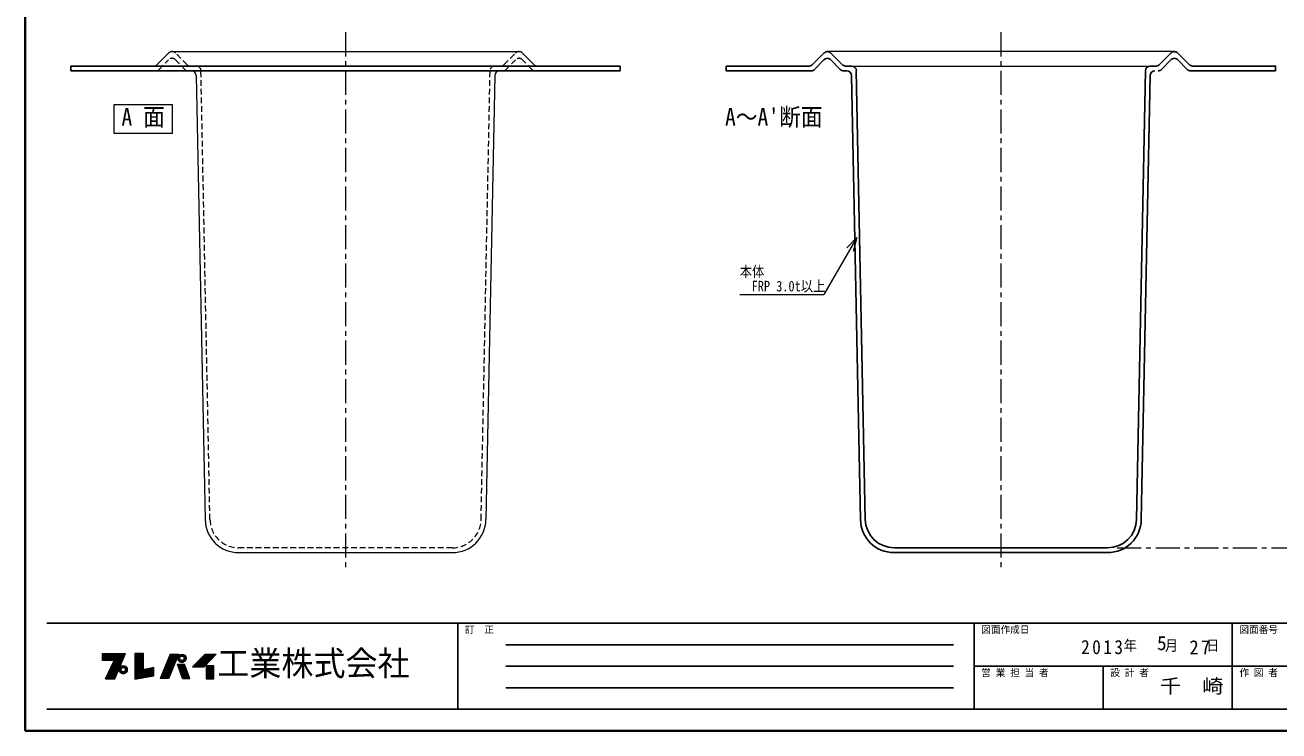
# Model space of a CAD drawing. Units: millimetres, scale not verified. Extents: x -1061 to 964, y -679 to 726.
# Drawn here: x -1061 to 240, y -679 to 53 of the extents above; entities that cross this region are included whole.
import ezdxf
from ezdxf.enums import TextEntityAlignment as Align

# ---------------------------------------------------------------- set-up
doc = ezdxf.new("R2010")
doc.units = ezdxf.units.MM
doc.header["$LTSCALE"] = 5
doc.linetypes.add('CHAIN1', pattern=[8, 5, -1, 1, -1])
doc.linetypes.add('DASHED1', pattern=[1.8, 1.2, -0.6])
doc.layers.add('0-0', color=7, linetype='Continuous', lineweight=18)
doc.styles.add('ＭＳ ゴシック', font='')
doc.styles.get('ＭＳ ゴシック').set_extended_font_data('MS Gothic')

msp = doc.modelspace()

# ---------------------------------------------------------------- linework, layer by layer
at = {"layer": '0-0', "color": 1, "lineweight": 40}
for p, q in [((-1061.401, -679.043), (-1061.401, 725.957)), ((963.599, -679.043), (-1061.401, -679.043))]:
    msp.add_line(p, q, dxfattribs=at)
at = {"layer": '0-0', "color": 4, "linetype": 'CHAIN1', "lineweight": 9}
for p, q in [((-728.901, 45.957), (-728.901, -514.043)), ((-48.901, 45.957), (-48.901, -514.043)), ((71.793, -489.043), (301.099, -489.043))]:
    msp.add_line(p, q, dxfattribs=at)
at = {"layer": '0-0'}
for p, q in [((-924.218, 12.459), (-912.473, 24.455)), ((-908.901, 25.957), (-548.901, 25.957)), ((-533.583, 12.459), (-545.328, 24.455)), ((-883.804, 1.057), (-874.588, -459.743)), ((-573.998, 1.057), (-583.214, -459.743)), ((-198.304, -167.053), (-232.473, -226.236)), ((-198.304, -167.053), (-208.91, -177.66)), ((-198.304, -167.053), (-202.186, -181.542)), ((-319.826, -226.236), (-232.473, -226.236)), ((-839.595, -494.043), (-618.207, -494.043)), ((-981.186, -599.143), (-957.482, -599.143)), ((-981.186, -599.353), (-957.569, -599.353)), ((-981.186, -599.668), (-957.699, -599.668)), ((-981.186, -599.983), (-957.829, -599.983)), ((-981.186, -600.298), (-957.959, -600.298)), ((-981.186, -600.718), (-958.133, -600.718)), ((-958.263, -601.033), (-981.186, -601.033)), ((-981.186, -601.348), (-958.394, -601.348)), ((-981.186, -601.663), (-958.524, -601.663)), ((-981.186, -601.978), (-958.654, -601.978)), ((-981.186, -602.293), (-958.785, -602.293)), ((-981.186, -602.503), (-958.872, -602.503)), ((-981.186, -602.923), (-959.045, -602.923)), ((-981.186, -603.238), (-959.176, -603.238)), ((-981.186, -603.553), (-959.306, -603.553)), ((-981.186, -603.868), (-959.436, -603.868)), ((-981.186, -604.183), (-959.566, -604.183)), ((-981.186, -604.498), (-959.697, -604.498)), ((-981.186, -604.813), (-959.827, -604.813)), ((-981.186, -605.128), (-959.957, -605.128)), ((-981.186, -605.443), (-960.088, -605.443)), ((-969.006, -605.863), (-981.186, -605.863)), ((-977.826, -624.973), (-969.006, -605.863)), ((-962.563, -611.428), (-971.575, -611.428)), ((-962.346, -610.903), (-971.333, -610.903)), ((-962.173, -610.483), (-971.139, -610.483)), ((-970.896, -609.958), (-961.955, -609.958)), ((-961.782, -609.538), (-970.703, -609.538)), ((-961.608, -609.118), (-970.476, -609.118)), ((-970.266, -608.593), (-961.391, -608.593)), ((-961.217, -608.173), (-970.073, -608.173)), ((-961, -607.648), (-969.83, -607.648)), ((-960.869, -607.333), (-969.685, -607.333)), ((-960.696, -606.913), (-969.491, -606.913)), ((-960.565, -606.598), (-969.346, -606.598)), ((-960.392, -606.178), (-969.152, -606.178)), ((-960.261, -605.863), (-969.006, -605.863)), ((-968.166, -624.973), (-957.351, -598.828)), ((-961.02, -611.428), (-958.093, -611.428)), ((-947.376, -598.723), (-947.376, -625.288)), ((-938.661, -598.723), (-947.376, -598.723)), ((-947.376, -599.143), (-938.661, -599.143)), ((-947.376, -599.353), (-938.661, -599.353)), ((-947.376, -599.668), (-938.661, -599.668)), ((-947.376, -599.983), (-938.661, -599.983)), ((-947.376, -600.298), (-938.661, -600.298)), ((-947.376, -600.718), (-938.661, -600.718)), ((-947.376, -601.033), (-938.661, -601.033)), ((-947.376, -601.348), (-938.661, -601.348)), ((-947.376, -601.663), (-938.661, -601.663)), ((-947.376, -601.978), (-938.661, -601.978)), ((-947.376, -602.293), (-938.661, -602.293)), ((-947.376, -602.503), (-938.661, -602.503)), ((-947.376, -602.923), (-938.661, -602.923)), ((-947.376, -603.238), (-938.661, -603.238)), ((-947.376, -603.553), (-938.661, -603.553)), ((-947.376, -603.868), (-938.661, -603.868)), ((-947.376, -604.183), (-938.661, -604.183)), ((-947.376, -604.498), (-938.661, -604.498)), ((-947.376, -604.813), (-938.661, -604.813)), ((-947.376, -605.128), (-938.661, -605.128)), ((-947.376, -605.443), (-938.661, -605.443)), ((-947.376, -605.863), (-938.661, -605.863)), ((-947.376, -606.178), (-938.661, -606.178)), ((-947.376, -606.598), (-938.661, -606.598)), ((-947.376, -606.913), (-938.661, -606.913)), ((-947.376, -607.333), (-938.661, -607.333)), ((-947.376, -607.648), (-938.661, -607.648)), ((-947.376, -608.173), (-938.661, -608.173)), ((-947.376, -608.593), (-938.661, -608.593)), ((-947.376, -609.118), (-938.661, -609.118)), ((-947.376, -609.538), (-938.661, -609.538)), ((-947.376, -609.958), (-938.661, -609.958)), ((-947.376, -610.483), (-938.661, -610.483)), ((-947.376, -610.903), (-938.661, -610.903)), ((-947.376, -611.428), (-938.661, -611.428)), ((-910.731, -599.248), (-921.231, -624.763)), ((-915.744, -611.428), (-906.764, -611.428)), ((-915.528, -610.903), (-906.546, -610.903)), ((-915.351, -610.483), (-906.371, -610.483)), ((-915.141, -609.958), (-906.153, -609.958)), ((-914.966, -609.538), (-905.978, -609.538)), ((-914.793, -609.118), (-905.804, -609.118)), ((-914.577, -608.593), (-905.585, -608.593)), ((-914.404, -608.173), (-905.411, -608.173)), ((-914.188, -607.648), (-905.193, -607.648)), ((-914.059, -607.333), (-905.062, -607.333)), ((-913.886, -606.913), (-904.887, -606.913)), ((-913.756, -606.598), (-904.756, -606.598)), ((-913.583, -606.178), (-904.582, -606.178)), ((-913.454, -605.863), (-904.451, -605.863)), ((-913.281, -605.443), (-904.276, -605.443)), ((-913.151, -605.128), (-904.145, -605.128)), ((-913.021, -604.813), (-904.014, -604.813)), ((-912.892, -604.498), (-903.883, -604.498)), ((-912.762, -604.183), (-903.753, -604.183)), ((-912.621, -603.868), (-903.622, -603.868)), ((-912.503, -603.553), (-903.491, -603.553)), ((-912.373, -603.238), (-903.36, -603.238)), ((-912.306, -624.763), (-901.701, -599.248)), ((-912.244, -602.923), (-903.229, -602.923)), ((-912.071, -602.503), (-903.054, -602.503)), ((-911.984, -602.293), (-902.967, -602.293)), ((-911.855, -601.978), (-902.836, -601.978)), ((-911.725, -601.663), (-902.705, -601.663)), ((-911.596, -601.348), (-902.574, -601.348)), ((-911.466, -601.033), (-902.443, -601.033)), ((-911.336, -600.718), (-902.312, -600.718)), ((-911.163, -600.298), (-902.138, -600.298)), ((-911.034, -599.983), (-902.016, -599.983)), ((-910.904, -599.668), (-901.876, -599.668)), ((-910.731, -599.248), (-901.701, -599.248)), ((-903.24, -609.958), (-895.888, -609.958)), ((-903.057, -610.483), (-895.694, -610.483)), ((-902.911, -610.903), (-895.539, -610.903)), ((-902.906, -603.553), (-900.906, -603.553)), ((-902.886, -603.133), (-900.867, -603.133)), ((-902.874, -604.078), (-900.844, -604.078)), ((-902.8, -602.608), (-900.698, -602.608)), ((-902.775, -604.603), (-900.646, -604.603)), ((-902.729, -611.428), (-895.346, -611.428)), ((-902.604, -601.978), (-900.263, -601.978)), ((-902.604, -605.128), (-900.263, -605.128)), ((-902.409, -601.558), (-899.697, -601.558)), ((-902.351, -605.653), (-899.464, -605.653)), ((-902.079, -601.033), (-895.234, -601.033)), ((-901.999, -606.178), (-895.314, -606.178)), ((-901.725, -600.613), (-895.587, -600.613)), ((-901.621, -606.598), (-895.691, -606.598)), ((-901.117, -600.088), (-896.195, -600.088)), ((-900.791, -607.228), (-896.522, -607.228)), ((-900.38, -599.668), (-896.933, -599.668)), ((-899.794, -607.648), (-897.519, -607.648)), ((-894.961, -605.653), (-897.849, -605.653)), ((-894.904, -601.558), (-897.616, -601.558)), ((-894.709, -601.978), (-897.05, -601.978)), ((-894.709, -605.128), (-897.05, -605.128)), ((-894.538, -604.603), (-896.666, -604.603)), ((-894.513, -602.608), (-896.614, -602.608)), ((-894.439, -604.078), (-896.468, -604.078)), ((-894.427, -603.133), (-896.446, -603.133)), ((-896.406, -603.553), (-894.406, -603.553)), ((-890.466, -624.658), (-895.926, -609.853)), ((-886.581, -611.428), (-874.581, -611.428)), ((-886.056, -610.903), (-874.094, -610.903)), ((-885.636, -610.483), (-873.704, -610.483)), ((-885.111, -609.958), (-873.216, -609.958)), ((-884.691, -609.538), (-872.826, -609.538)), ((-884.271, -609.118), (-872.436, -609.118)), ((-883.746, -608.593), (-871.949, -608.593)), ((-883.326, -608.173), (-871.559, -608.173)), ((-882.801, -607.648), (-871.071, -607.648)), ((-882.486, -607.333), (-870.779, -607.333)), ((-882.066, -606.913), (-870.389, -606.913)), ((-881.751, -606.598), (-870.096, -606.598)), ((-881.331, -606.178), (-869.706, -606.178)), ((-881.016, -605.863), (-869.414, -605.863)), ((-880.596, -605.443), (-869.024, -605.443)), ((-880.281, -605.128), (-868.731, -605.128)), ((-879.966, -604.813), (-868.439, -604.813)), ((-879.651, -604.498), (-868.146, -604.498)), ((-879.336, -604.183), (-867.854, -604.183)), ((-879.021, -603.868), (-867.561, -603.868)), ((-878.706, -603.553), (-867.269, -603.553)), ((-878.391, -603.238), (-866.946, -603.238)), ((-878.076, -602.923), (-866.684, -602.923)), ((-877.656, -602.503), (-866.294, -602.503)), ((-877.446, -602.293), (-866.099, -602.293)), ((-877.131, -601.978), (-865.806, -601.978)), ((-876.816, -601.663), (-865.514, -601.663)), ((-876.501, -601.348), (-865.221, -601.348)), ((-876.186, -601.033), (-864.929, -601.033)), ((-875.871, -600.718), (-864.636, -600.718)), ((-875.556, -612.478), (-863.271, -599.248)), ((-875.451, -600.298), (-864.246, -600.298)), ((-875.136, -599.983), (-863.954, -599.983)), ((-874.821, -599.668), (-863.661, -599.668)), ((-967.949, -624.448), (-977.584, -624.448)), ((-967.689, -623.818), (-977.293, -623.818)), ((-967.471, -623.293), (-977.051, -623.293)), ((-967.254, -622.768), (-976.809, -622.768)), ((-966.994, -622.138), (-976.518, -622.138)), ((-966.776, -621.613), (-976.276, -621.613)), ((-966.516, -620.983), (-975.985, -620.983)), ((-966.342, -620.563), (-975.791, -620.563)), ((-966.125, -620.038), (-975.549, -620.038)), ((-965.908, -619.513), (-975.306, -619.513)), ((-965.691, -618.988), (-975.064, -618.988)), ((-965.473, -618.463), (-974.822, -618.463)), ((-965.3, -618.043), (-974.628, -618.043)), ((-965.083, -617.518), (-974.386, -617.518)), ((-964.865, -616.993), (-974.143, -616.993)), ((-964.605, -616.363), (-973.836, -616.363)), ((-964.431, -615.943), (-973.659, -615.943)), ((-964.214, -615.418), (-973.416, -615.418)), ((-973.223, -614.998), (-964.04, -614.998)), ((-963.823, -614.473), (-972.98, -614.473)), ((-963.562, -613.843), (-972.689, -613.843)), ((-963.345, -613.318), (-972.447, -613.318)), ((-963.171, -612.898), (-972.253, -612.898)), ((-962.954, -612.373), (-972.011, -612.373)), ((-971.817, -611.953), (-962.781, -611.953)), ((-963.806, -615.418), (-961.806, -615.418)), ((-963.786, -614.998), (-961.767, -614.998)), ((-963.774, -615.943), (-961.744, -615.943)), ((-963.7, -614.473), (-961.598, -614.473)), ((-963.7, -616.363), (-961.598, -616.363)), ((-963.504, -613.843), (-961.163, -613.843)), ((-963.504, -616.993), (-961.163, -616.993)), ((-963.251, -613.318), (-960.364, -613.318)), ((-963.251, -617.518), (-960.364, -617.518)), ((-962.979, -612.898), (-956.134, -612.898)), ((-962.899, -618.043), (-956.214, -618.043)), ((-962.521, -612.373), (-956.591, -612.373)), ((-962.521, -618.463), (-956.591, -618.463)), ((-962.017, -611.953), (-957.095, -611.953)), ((-961.862, -618.988), (-957.25, -618.988)), ((-960.694, -619.513), (-958.419, -619.513)), ((-955.861, -613.318), (-958.749, -613.318)), ((-955.861, -617.518), (-958.749, -617.518)), ((-955.609, -613.843), (-957.95, -613.843)), ((-955.609, -616.993), (-957.95, -616.993)), ((-955.413, -614.473), (-957.514, -614.473)), ((-955.413, -616.363), (-957.514, -616.363)), ((-955.339, -615.943), (-957.368, -615.943)), ((-955.327, -614.998), (-957.346, -614.998)), ((-957.306, -615.418), (-955.306, -615.418)), ((-947.376, -611.953), (-938.661, -611.953)), ((-947.376, -612.373), (-938.661, -612.373)), ((-947.376, -612.898), (-938.661, -612.898)), ((-947.376, -613.318), (-938.661, -613.318)), ((-947.376, -613.843), (-938.661, -613.843)), ((-947.376, -614.473), (-938.661, -614.473)), ((-947.376, -614.998), (-938.661, -614.998)), ((-947.376, -615.418), (-938.661, -615.418)), ((-947.376, -615.943), (-927.846, -615.943)), ((-947.376, -616.363), (-927.846, -616.363)), ((-947.376, -616.993), (-927.846, -616.993)), ((-947.376, -617.518), (-927.846, -617.518)), ((-947.376, -618.043), (-927.846, -618.043)), ((-947.376, -618.463), (-927.846, -618.463)), ((-947.376, -618.988), (-927.846, -618.988)), ((-947.376, -619.513), (-927.846, -619.513)), ((-947.376, -620.038), (-927.846, -620.038)), ((-947.376, -620.563), (-927.846, -620.563)), ((-947.376, -620.983), (-927.846, -620.983)), ((-947.376, -621.613), (-927.846, -621.613)), ((-947.376, -622.138), (-930.144, -622.138)), ((-947.376, -622.768), (-933.59, -622.768)), ((-947.376, -623.293), (-936.463, -623.293)), ((-947.376, -623.818), (-939.335, -623.818)), ((-947.376, -624.448), (-942.781, -624.448)), ((-927.846, -615.418), (-937.721, -615.418)), ((-927.846, -614.998), (-935.84, -614.998)), ((-927.846, -614.473), (-933.489, -614.473)), ((-927.846, -613.843), (-930.668, -613.843)), ((-921.102, -624.448), (-912.175, -624.448)), ((-920.842, -623.818), (-911.914, -623.818)), ((-920.626, -623.293), (-911.695, -623.293)), ((-920.41, -622.768), (-911.477, -622.768)), ((-920.151, -622.138), (-911.215, -622.138)), ((-919.935, -621.613), (-910.997, -621.613)), ((-919.676, -620.983), (-910.735, -620.983)), ((-919.503, -620.563), (-910.561, -620.563)), ((-919.287, -620.038), (-910.342, -620.038)), ((-919.071, -619.513), (-910.124, -619.513)), ((-918.855, -618.988), (-909.906, -618.988)), ((-918.639, -618.463), (-909.688, -618.463)), ((-918.466, -618.043), (-909.513, -618.043)), ((-918.25, -617.518), (-909.295, -617.518)), ((-918.034, -616.993), (-909.077, -616.993)), ((-917.775, -616.363), (-908.815, -616.363)), ((-917.602, -615.943), (-908.64, -615.943)), ((-917.386, -615.418), (-908.421, -615.418)), ((-917.213, -614.998), (-908.248, -614.998)), ((-916.997, -614.473), (-908.029, -614.473)), ((-916.738, -613.843), (-907.768, -613.843)), ((-916.521, -613.318), (-907.549, -613.318)), ((-916.349, -612.898), (-907.375, -612.898)), ((-916.133, -612.373), (-907.157, -612.373)), ((-915.96, -611.953), (-906.982, -611.953)), ((-902.547, -611.953), (-895.152, -611.953)), ((-902.401, -612.373), (-894.997, -612.373)), ((-902.218, -612.898), (-894.803, -612.898)), ((-902.072, -613.318), (-894.648, -613.318)), ((-901.89, -613.843), (-894.455, -613.843)), ((-901.671, -614.473), (-894.223, -614.473)), ((-901.488, -614.998), (-894.029, -614.998)), ((-901.342, -615.418), (-893.874, -615.418)), ((-901.16, -615.943), (-893.68, -615.943)), ((-901.014, -616.363), (-893.526, -616.363)), ((-900.795, -616.993), (-893.293, -616.993)), ((-900.613, -617.518), (-893.1, -617.518)), ((-900.441, -618.043), (-892.906, -618.043)), ((-900.284, -618.463), (-892.751, -618.463)), ((-900.102, -618.988), (-892.557, -618.988)), ((-899.919, -619.513), (-892.364, -619.513)), ((-899.737, -620.038), (-892.17, -620.038)), ((-899.554, -620.563), (-891.977, -620.563)), ((-899.408, -620.983), (-891.822, -620.983)), ((-899.19, -621.613), (-891.589, -621.613)), ((-898.971, -622.138), (-891.396, -622.138)), ((-898.788, -622.768), (-891.163, -622.768)), ((-898.606, -623.293), (-890.97, -623.293)), ((-898.423, -623.818), (-890.776, -623.818)), ((-898.204, -624.448), (-890.544, -624.448)), ((-887.631, -612.478), (-875.556, -612.478)), ((-887.106, -611.953), (-875.069, -611.953)), ((-873.666, -611.953), (-865.686, -611.953)), ((-873.666, -612.373), (-865.686, -612.373)), ((-873.666, -612.898), (-865.686, -612.898)), ((-873.666, -613.318), (-865.686, -613.318)), ((-873.666, -613.843), (-865.686, -613.843)), ((-873.666, -614.473), (-865.686, -614.473)), ((-873.666, -614.998), (-865.686, -614.998)), ((-873.666, -615.418), (-865.686, -615.418)), ((-873.666, -615.943), (-865.686, -615.943)), ((-873.666, -616.363), (-865.686, -616.363)), ((-873.666, -616.993), (-865.686, -616.993)), ((-873.666, -617.518), (-865.686, -617.518)), ((-873.666, -618.043), (-865.686, -618.043)), ((-873.666, -618.463), (-865.686, -618.463)), ((-873.666, -618.988), (-865.686, -618.988)), ((-873.666, -619.513), (-865.686, -619.513)), ((-873.666, -620.038), (-865.686, -620.038)), ((-873.666, -620.563), (-865.686, -620.563)), ((-873.666, -620.983), (-865.686, -620.983)), ((-873.666, -621.613), (-865.686, -621.613)), ((-873.666, -622.138), (-865.686, -622.138)), ((-873.666, -622.768), (-865.686, -622.768)), ((-873.666, -623.293), (-865.686, -623.293)), ((-873.666, -623.818), (-865.686, -623.818)), ((-873.666, -624.448), (-865.686, -624.448)), ((-977.826, -624.973), (-968.166, -624.973)), ((-912.306, -624.763), (-921.231, -624.763)), ((-898.131, -624.658), (-890.466, -624.658))]:
    msp.add_line(p, q, dxfattribs=at)
at = {"layer": '0-0', "color": 4, "linetype": 'DASHED1', "lineweight": 9}
for p, q in [((-922.26, 7.459), (-912.473, 17.455)), ((-893.583, 12.459), (-905.328, 24.455)), ((-905.328, 17.455), (-895.541, 7.459)), ((-564.218, 12.459), (-552.473, 24.455)), ((-552.473, 17.455), (-562.26, 7.459)), ((-535.541, 7.459), (-545.328, 17.455)), ((-869.589, -459.643), (-878.901, 5.957)), ((-588.213, -459.643), (-578.901, 5.957)), ((-618.207, -489.043), (-839.595, -489.043))]:
    msp.add_line(p, q, dxfattribs=at)
at = {"layer": '0-0', "color": 5, "lineweight": 25}
for p, q in [((-244.218, 12.459), (-232.473, 24.455)), ((-242.26, 7.459), (-232.473, 17.455)), ((-213.583, 12.459), (-225.328, 24.455)), ((-225.328, 17.455), (-215.541, 7.459)), ((115.782, 12.459), (127.527, 24.455)), ((127.527, 17.455), (117.74, 7.459)), ((146.417, 12.459), (134.672, 24.455)), ((144.459, 7.459), (134.672, 17.455)), ((-443.901, 5.957), (-1013.901, 5.957)), ((-443.901, 10.957), (-443.901, 5.957)), ((-333.901, 10.957), (-247.791, 10.957)), ((-211.968, 5.957), (-208.803, 5.957)), ((-210.01, 10.957), (-203.791, 10.957)), ((-203.804, 1.057), (-194.588, -459.743)), ((-189.589, -459.643), (-198.901, 5.957)), ((91.787, -459.643), (101.099, 5.957)), ((106.002, 1.057), (96.786, -459.743)), ((105.989, 10.957), (112.209, 10.957)), ((148.032, 5.957), (236.099, 5.957)), ((-159.595, -489.043), (61.793, -489.043)), ((61.793, -494.043), (-159.595, -494.043))]:
    msp.add_line(p, q, dxfattribs=at)
at = {"layer": '0-0', "color": 4, "lineweight": 9}
for p, q in [((131.099, 25.957), (-228.901, 25.957)), ((-203.791, 10.957), (105.989, 10.957))]:
    msp.add_line(p, q, dxfattribs=at)
at = {"layer": '0-0', "color": 6, "lineweight": 25}
for p, q in [((-1038.901, -567.258), (941.099, -567.258)), ((-612.472, -567.258), (-612.472, -656.543)), ((-76.758, -656.543), (-76.758, -567.258)), ((191.099, -567.258), (191.099, -656.543)), ((-562.472, -589.579), (-98.186, -589.579)), ((-98.186, -611.9), (-562.472, -611.9)), ((941.099, -611.9), (-76.758, -611.9)), ((57.171, -656.543), (57.171, -611.9)), ((-98.186, -634.222), (-562.472, -634.222)), ((941.099, -656.543), (-1038.901, -656.543))]:
    msp.add_line(p, q, dxfattribs=at)
at = {"layer": '0-0', "color": 5, "lineweight": 25}
for points in [[(-443.901, 10.957), (-1013.901, 10.957), (-1013.901, 5.957)], [(-333.901, 10.957), (-333.901, 5.957), (-245.833, 5.957)], [(149.99, 10.957), (236.099, 10.957), (236.099, 5.957)]]:
    msp.add_lwpolyline(points, dxfattribs=at)
at = {"layer": '0-0', "color": 3}
msp.add_lwpolyline([(-968.901, -29.043), (-908.901, -29.043), (-908.901, -59.043), (-968.901, -59.043)], close=True, dxfattribs=at)
at = {"layer": '0-0'}
for points in [[(-981.186, -605.863), (-981.186, -598.828), (-957.351, -598.828)], [(-947.376, -625.288), (-927.846, -621.718), (-927.846, -613.213), (-938.661, -615.628), (-938.661, -598.723)], [(-898.131, -624.658), (-903.276, -609.853), (-895.926, -609.853)], [(-887.631, -612.478), (-874.401, -599.248), (-863.271, -599.248)]]:
    msp.add_lwpolyline(points, dxfattribs=at)
msp.add_lwpolyline([(-873.666, -611.428), (-873.666, -624.973), (-865.686, -624.973), (-865.686, -611.428)], close=True, dxfattribs=at)
for centre, radius in [((-959.556, -615.418), 4.25), ((-898.656, -603.553), 4.25), ((-898.656, -603.553), 2.25), ((-959.556, -615.418), 2.25)]:
    msp.add_circle(centre, radius, dxfattribs=at)
for centre, radius, start, end in [((-908.901, 20.957), 5, 90, 135.6053), ((-548.901, 20.957), 5, 44.3947, 90), ((-927.791, 15.957), 5, 270, 315.6053), ((-888.803, 0.957), 5, 1.14576, 90), ((-568.999, 0.957), 5, 90, 178.85424), ((-530.01, 15.957), 5, 224.3947, 270), ((-839.595, -459.043), 35, 181.14576, 270), ((-618.207, -459.043), 35, 270, 358.85424)]:
    msp.add_arc(centre, radius, start, end, dxfattribs=at)
at = {"layer": '0-0', "color": 4, "linetype": 'DASHED1', "lineweight": 9}
for centre, radius, start, end in [((-908.901, 13.957), 5, 44.3947, 135.6053), ((-908.901, 20.957), 5, 44.3947, 90), ((-548.901, 20.957), 5, 90, 135.6053), ((-548.901, 13.957), 5, 44.3947, 135.6053), ((-925.833, 10.957), 5, 270, 315.6053), ((-891.968, 10.957), 5, 224.3947, 270), ((-890.01, 15.957), 5, 224.3947, 270), ((-883.791, 5.957), 5, 1.27303, 90), ((-574.011, 5.957), 5, 90, 178.72697), ((-567.791, 15.957), 5, 270, 315.6053), ((-565.833, 10.957), 5, 270, 315.6053), ((-531.968, 10.957), 5, 224.3947, 270), ((-839.595, -459.043), 30, 181.14576, 270), ((-618.207, -459.043), 30, 270, 358.85424)]:
    msp.add_arc(centre, radius, start, end, dxfattribs=at)
at = {"layer": '0-0', "color": 5, "lineweight": 25}
for centre, radius, start, end in [((-228.901, 20.957), 5, 44.3947, 135.6053), ((-228.901, 13.957), 5, 44.3947, 135.6053), ((131.099, 20.957), 5, 44.3947, 135.6053), ((131.099, 13.957), 5, 44.3947, 135.6053), ((-247.791, 15.957), 5, 270, 315.6053), ((-245.833, 10.957), 5, 270, 315.6053), ((-211.968, 10.957), 5, 224.3947, 270), ((-210.01, 15.957), 5, 224.3947, 270), ((-208.803, 0.957), 5, 1.14576, 90), ((-203.791, 5.957), 5, 1.27303, 90), ((105.989, 5.957), 5, 90, 178.72697), ((111.001, 0.957), 5, 90, 178.85424), ((112.209, 15.957), 5, 270, 315.6053), ((114.167, 10.957), 5, 270, 315.6053), ((148.032, 10.957), 5, 224.3947, 270), ((149.99, 15.957), 5, 224.3947, 270), ((-159.595, -459.043), 35, 181.14576, 270), ((-159.595, -459.043), 30, 181.14576, 270), ((61.793, -459.043), 30, 270, 358.85424), ((61.793, -459.043), 35, 270, 358.85424)]:
    msp.add_arc(centre, radius, start, end, dxfattribs=at)

# ---------------------------------------------------------------- texts
at = {"layer": '0-0', "style": 'ＭＳ ゴシック'}
for s, height, width, p in [('A 面', 18.33, 0.9, (-961.401, -56.543)), ("A～A'断面", 18.33, 0.9, (-335.151, -56.543)), ('本体', 11, 0.85, (-319.826, -211.118)), ('FRP 3.0t以上', 11, 0.85, (-307.473, -226.236)), ('工業株式会社', 25.66, 0.95, (-861.936, -629.4)), ('千\u3000崎', 14.66, 1.1, (116.099, -644.222))]:
    msp.add_text(s, height=height, dxfattribs=dict(at, width=width)).set_placement(p, align=Align.BOTTOM_LEFT)
for s, height, p in [('訂\u3000正', 7.331, (-604.972, -579.758)), ('図面作成日', 7.331, (-69.258, -579.758)), ('図面番号', 7.331, (198.599, -579.758)), ('5', 14.66, (113.099, -599.579)), ('営 業 担 当 者', 7.331, (-69.258, -624.4)), ('設 計 者', 7.331, (64.671, -624.4)), ('作 図 者', 7.331, (198.599, -624.4))]:
    msp.add_text(s, height=height, dxfattribs=at).set_placement(p, align=Align.BOTTOM_LEFT)
at = {"layer": '0-0', "attachment_point": 7, "style": 'ＭＳ ゴシック'}
for s, insert, char_height in [('\\T1.28;\\W0.9;2013', (34.349, -599.579), 14.66), ('\\T1.27;\\W0.9;年\\~\\~\\~月\\~\\~\\~日', (78.599, -597.079), 11), ('\\T1.27;\\W0.95;27', (146.849, -599.579), 14.66)]:
    msp.add_mtext(s, dxfattribs=dict(at, insert=insert, char_height=char_height))

doc.saveas('drawing.dxf')
